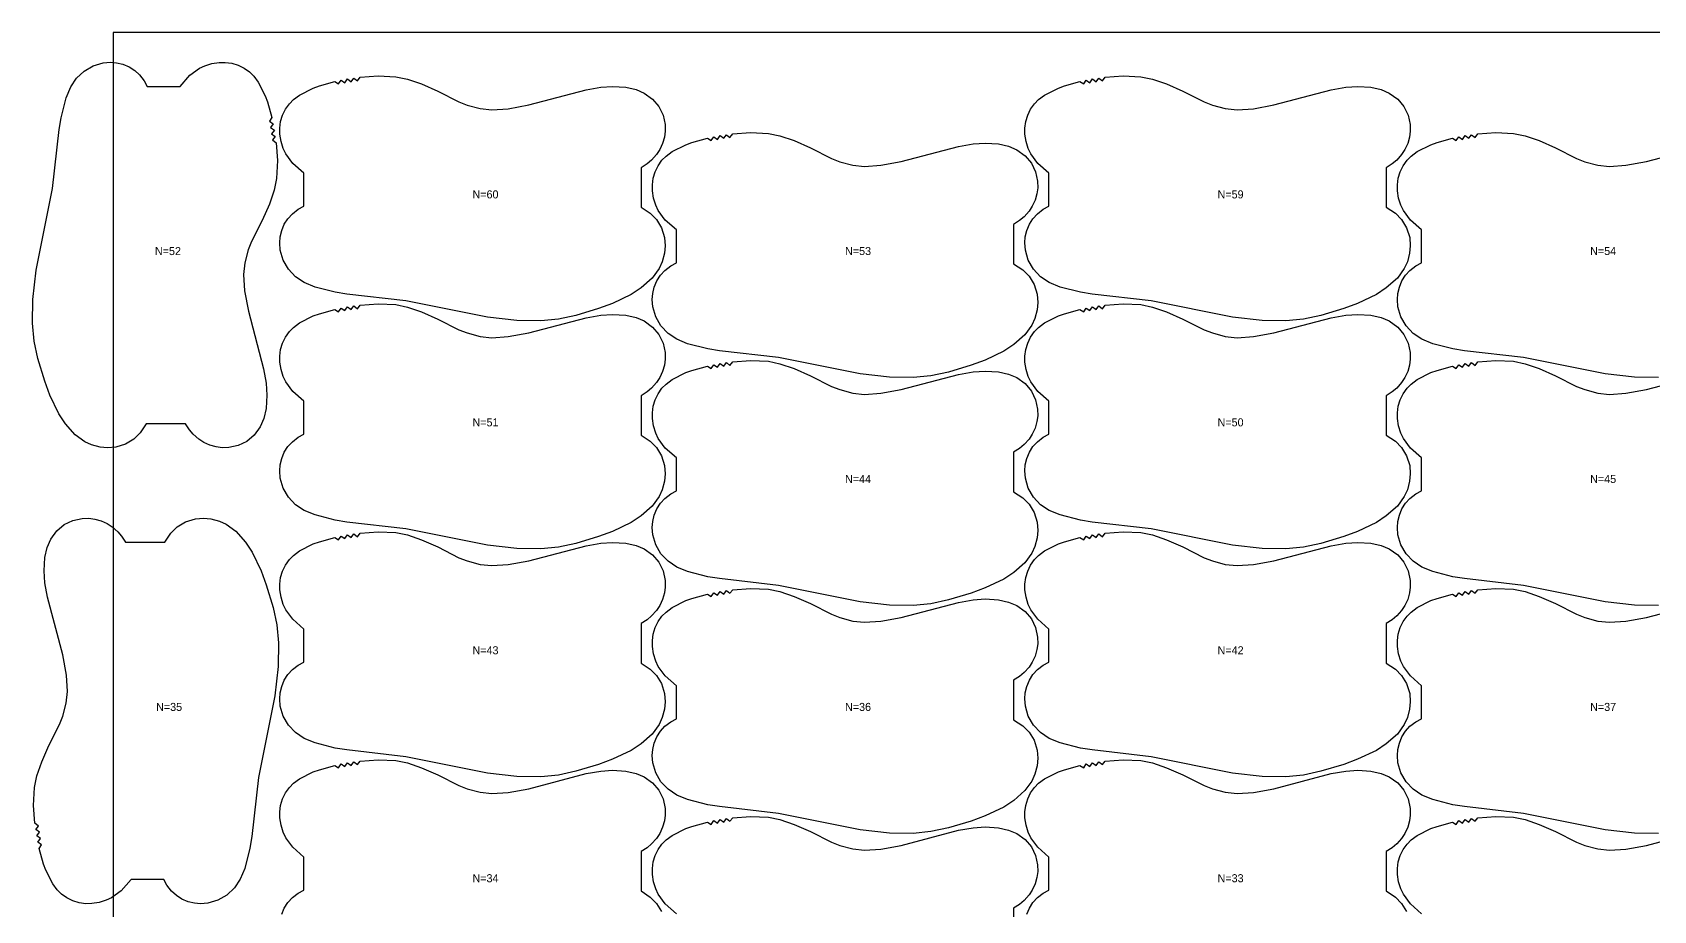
# Model space of a CAD drawing. Header units: inches. Extents: x -54 to 1970, y 0 to 1070.
# Drawn here: x -50 to 958, y 524 to 1070 of the extents above; entities that cross this region are included whole.
import ezdxf

# ---------------------------------------------------------------- set-up
doc = ezdxf.new("R2010")
doc.units = ezdxf.units.IN

msp = doc.modelspace()

# ---------------------------------------------------------------- linework, layer by layer
at = {"layer": '1'}
for points in [[(0, 0), (1970, 0), (1970, 1070), (0, 1070), (0, 0)], [(95.913, 1026.7865), (98.614, 1017.1619), (97.1, 1014.7868), (99.463, 1013.253), (97.871, 1010.9292), (100.182, 1009.3184), (98.518, 1007.0428), (100.784, 1005.3641), (99.069, 1003.1227), (101.303, 1001.3979), (102.125, 990.3), (101.608, 979.2424), (100.124, 972.0155), (97.08, 963.3017), (92.67, 953.1413), (86.012, 939.9576), (83.988, 934.8035), (81.856, 926.7791), (81.05, 919.4448), (81.722, 909.3236), (84.021, 896.6078), (93.464, 860.91), (95.055, 851.8188), (95.554, 844.4545), (95.052, 836.1651), (93.638, 829.8694), (91.457, 824.7875), (87.705, 819.5445), (83.13, 815.6852), (77.747, 813.0695), (71.892, 811.8189), (67.742, 811.755), (64.081, 812.2317), (60.089, 813.3611), (56.326, 815.1075), (53.235, 817.1267), (49.78, 820.1811), (47.388, 822.9917), (45.01, 826.7039), (20.512, 826.7039), (16.742, 821.002), (12.807, 817.1293), (7.686, 814.0198), (1.533, 812.1047), (-3.521, 811.7039), (-8.113, 812.1282), (-13.462, 813.546), (-17.668, 815.4415), (-23.623, 819.7705), (-29.752, 826.6608), (-33.79, 832.8371), (-39.345, 844.505), (-42.598, 853.1409), (-46.812, 867.2948), (-49.12, 878.1276), (-50.257, 889.1396), (-50.009, 903.9038), (-47.968, 922.2486), (-37.823, 972.9398), (-33.534, 1009.6145), (-32.344, 1016.9021), (-29.181, 1029.4308), (-26.4, 1036.2572), (-22.77, 1041.5912), (-18.075, 1046.0134), (-12.506, 1049.2634), (-6.321, 1051.0741), (-1.723, 1051.4362), (1.956, 1051.1553), (5.999, 1050.2158), (9.828, 1048.6192), (13.327, 1046.3895), (16.395, 1043.5956), (19.206, 1039.942), (21.099, 1036.4362), (41.527, 1036.4362), (47.688, 1043.3696), (53.642, 1047.6986), (56.984, 1049.2667), (61.389, 1050.6457), (65.945, 1051.3528), (69.636, 1051.3998), (73.749, 1050.8583), (77.721, 1049.6608), (81.452, 1047.836), (84.833, 1045.428), (87.457, 1042.8421), (90.219, 1039.1463), (94.554, 1030.548), (95.913, 1026.7865)], [(128.185, 1036.7755), (137.81, 1039.4773), (140.185, 1037.9631), (141.719, 1040.3256), (144.043, 1038.7337), (145.654, 1041.0446), (147.929, 1039.381), (149.608, 1041.647), (151.849, 1039.932), (153.574, 1042.1659), (164.672, 1042.9878), (175.729, 1042.4703), (182.956, 1040.9869), (191.67, 1037.9426), (201.831, 1033.5329), (215.014, 1026.8744), (220.168, 1024.8505), (228.193, 1022.719), (235.527, 1021.9127), (245.648, 1022.5852), (258.364, 1024.8838), (294.062, 1034.327), (303.153, 1035.918), (310.517, 1036.4164), (318.807, 1035.9145), (325.102, 1034.5011), (330.184, 1032.3197), (335.427, 1028.5679), (339.287, 1023.9929), (341.902, 1018.6103), (343.153, 1012.7553), (343.217, 1008.6049), (342.74, 1004.9441), (341.611, 1000.9515), (339.864, 997.1884), (337.845, 994.098), (334.791, 990.6431), (331.98, 988.2507), (328.268, 985.8727), (328.268, 961.3749), (333.97, 957.6044), (337.843, 953.6696), (340.952, 948.549), (342.867, 942.3958), (343.268, 937.3423), (342.844, 932.7502), (341.426, 927.4006), (339.53, 923.1944), (335.201, 917.2399), (328.311, 911.1106), (322.135, 907.0729), (310.467, 901.5177), (301.831, 898.2653), (287.677, 894.0509), (276.844, 891.7425), (265.832, 890.606), (251.068, 890.8541), (232.723, 892.895), (182.032, 903.0394), (145.357, 907.3285), (138.07, 908.5191), (125.541, 911.6815), (118.715, 914.4627), (113.381, 918.0925), (108.958, 922.7874), (105.708, 928.3568), (103.898, 934.542), (103.536, 939.1403), (103.817, 942.8191), (104.756, 946.8615), (106.353, 950.6908), (108.582, 954.19), (111.376, 957.2573), (115.03, 960.069), (118.536, 961.9618), (118.536, 982.3899), (111.602, 988.5505), (107.273, 994.505), (105.705, 997.847), (104.326, 1002.2514), (103.619, 1006.808), (103.572, 1010.4991), (104.114, 1014.6118), (105.311, 1018.5842), (107.136, 1022.3144), (109.544, 1025.6956), (112.13, 1028.3194), (115.826, 1031.0815), (124.424, 1035.4165), (128.185, 1036.7755)], [(591.537, 1036.7755), (601.162, 1039.4773), (603.537, 1037.9631), (605.071, 1040.3256), (607.395, 1038.7337), (609.006, 1041.0446), (611.281, 1039.381), (612.96, 1041.647), (615.201, 1039.932), (616.926, 1042.1659), (628.024, 1042.9878), (639.081, 1042.4703), (646.308, 1040.9869), (655.022, 1037.9426), (665.183, 1033.5329), (678.366, 1026.8744), (683.52, 1024.8505), (691.545, 1022.719), (698.879, 1021.9127), (709, 1022.5852), (721.716, 1024.8838), (757.414, 1034.327), (766.505, 1035.918), (773.869, 1036.4164), (782.159, 1035.9145), (788.454, 1034.5011), (793.536, 1032.3197), (798.779, 1028.5679), (802.639, 1023.9929), (805.254, 1018.6103), (806.505, 1012.7553), (806.569, 1008.6049), (806.092, 1004.9441), (804.963, 1000.9515), (803.216, 997.1884), (801.197, 994.098), (798.143, 990.6431), (795.332, 988.2507), (791.62, 985.8727), (791.62, 961.3749), (797.322, 957.6044), (801.195, 953.6696), (804.304, 948.549), (806.219, 942.3958), (806.62, 937.3423), (806.196, 932.7502), (804.778, 927.4006), (802.882, 923.1944), (798.553, 917.2399), (791.663, 911.1106), (785.487, 907.0729), (773.819, 901.5177), (765.183, 898.2653), (751.029, 894.0509), (740.196, 891.7425), (729.184, 890.606), (714.42, 890.8541), (696.075, 892.895), (645.384, 903.0394), (608.709, 907.3285), (601.422, 908.5191), (588.893, 911.6815), (582.067, 914.4627), (576.733, 918.0925), (572.31, 922.7874), (569.06, 928.3568), (567.25, 934.542), (566.888, 939.1403), (567.169, 942.8191), (568.108, 946.8615), (569.705, 950.6908), (571.934, 954.19), (574.728, 957.2573), (578.382, 960.069), (581.888, 961.9618), (581.888, 982.3899), (574.954, 988.5505), (570.625, 994.505), (569.057, 997.847), (567.678, 1002.2514), (566.971, 1006.808), (566.924, 1010.4991), (567.466, 1014.6118), (568.663, 1018.5842), (570.488, 1022.3144), (572.896, 1025.6956), (575.482, 1028.3194), (579.178, 1031.0815), (587.776, 1035.4165), (591.537, 1036.7755)], [(359.861, 1001.5555), (369.486, 1004.2573), (371.861, 1002.7431), (373.395, 1005.1056), (375.719, 1003.5137), (377.33, 1005.8246), (379.605, 1004.161), (381.284, 1006.427), (383.525, 1004.712), (385.25, 1006.9459), (396.348, 1007.7678), (407.405, 1007.2503), (414.632, 1005.7669), (423.346, 1002.7226), (433.507, 998.3129), (446.69, 991.6544), (451.844, 989.6305), (459.869, 987.499), (467.203, 986.6927), (477.324, 987.3652), (490.04, 989.6638), (525.738, 999.107), (534.829, 1000.698), (542.193, 1001.1964), (550.483, 1000.6945), (556.778, 999.2811), (561.86, 997.0997), (567.103, 993.3479), (570.963, 988.7729), (573.578, 983.3903), (574.829, 977.5353), (574.893, 973.3849), (574.416, 969.7241), (573.287, 965.7315), (571.54, 961.9684), (569.521, 958.878), (566.467, 955.4231), (563.656, 953.0307), (559.944, 950.6527), (559.944, 926.1549), (565.646, 922.3844), (569.519, 918.4496), (572.628, 913.329), (574.543, 907.1758), (574.944, 902.1223), (574.52, 897.5302), (573.102, 892.1806), (571.206, 887.9744), (566.877, 882.0199), (559.987, 875.8906), (553.811, 871.8529), (542.143, 866.2977), (533.507, 863.0453), (519.353, 858.8309), (508.52, 856.5225), (497.508, 855.386), (482.744, 855.6341), (464.399, 857.675), (413.708, 867.8194), (377.033, 872.1085), (369.746, 873.2991), (357.217, 876.4615), (350.391, 879.2427), (345.057, 882.8725), (340.634, 887.5674), (337.384, 893.1368), (335.574, 899.322), (335.212, 903.9203), (335.493, 907.5991), (336.432, 911.6415), (338.029, 915.4708), (340.258, 918.97), (343.052, 922.0373), (346.706, 924.849), (350.212, 926.7418), (350.212, 947.1699), (343.278, 953.3305), (338.949, 959.285), (337.381, 962.627), (336.002, 967.0314), (335.295, 971.588), (335.248, 975.2791), (335.79, 979.3918), (336.987, 983.3642), (338.812, 987.0944), (341.22, 990.4756), (343.806, 993.0994), (347.502, 995.8615), (356.1, 1000.1965), (359.861, 1001.5555)], [(128.185, 895.0445), (137.81, 897.7463), (140.185, 896.2321), (141.719, 898.5946), (144.043, 897.0027), (145.654, 899.3136), (147.929, 897.65), (149.608, 899.916), (151.849, 898.201), (153.574, 900.4349), (164.672, 901.2568), (175.729, 900.7393), (182.956, 899.2559), (191.67, 896.2116), (201.831, 891.8019), (215.014, 885.1434), (220.168, 883.1195), (228.193, 880.988), (235.527, 880.1817), (245.648, 880.8542), (258.364, 883.1528), (294.062, 892.596), (303.153, 894.187), (310.517, 894.6854), (318.807, 894.1835), (325.102, 892.7701), (330.184, 890.5887), (335.427, 886.8369), (339.287, 882.2619), (341.902, 876.8793), (343.153, 871.0243), (343.217, 866.8739), (342.74, 863.2131), (341.611, 859.2205), (339.864, 855.4574), (337.845, 852.367), (334.791, 848.9121), (331.98, 846.5197), (328.268, 844.1417), (328.268, 819.6439), (333.97, 815.8734), (337.843, 811.9386), (340.952, 806.818), (342.867, 800.6648), (343.268, 795.6113), (342.844, 791.0192), (341.426, 785.6696), (339.53, 781.4634), (335.201, 775.5089), (328.311, 769.3796), (322.135, 765.3419), (310.467, 759.7867), (301.831, 756.5343), (287.677, 752.3199), (276.844, 750.0115), (265.832, 748.875), (251.068, 749.1231), (232.723, 751.164), (182.032, 761.3084), (145.357, 765.5975), (138.07, 766.7881), (125.541, 769.9505), (118.715, 772.7317), (113.381, 776.3615), (108.958, 781.0564), (105.708, 786.6258), (103.898, 792.811), (103.536, 797.4093), (103.817, 801.0881), (104.756, 805.1305), (106.353, 808.9598), (108.582, 812.459), (111.376, 815.5263), (115.03, 818.338), (118.536, 820.2308), (118.536, 840.6589), (111.602, 846.8195), (107.273, 852.774), (105.705, 856.116), (104.326, 860.5204), (103.619, 865.077), (103.572, 868.7681), (104.114, 872.8808), (105.311, 876.8532), (107.136, 880.5834), (109.544, 883.9646), (112.13, 886.5884), (115.826, 889.3505), (124.424, 893.6855), (128.185, 895.0445)], [(591.537, 895.0445), (601.162, 897.7463), (603.537, 896.2321), (605.071, 898.5946), (607.395, 897.0027), (609.006, 899.3136), (611.281, 897.65), (612.96, 899.916), (615.201, 898.201), (616.926, 900.4349), (628.024, 901.2568), (639.081, 900.7393), (646.308, 899.2559), (655.022, 896.2116), (665.183, 891.8019), (678.366, 885.1434), (683.52, 883.1195), (691.545, 880.988), (698.879, 880.1817), (709, 880.8542), (721.716, 883.1528), (757.414, 892.596), (766.505, 894.187), (773.869, 894.6854), (782.159, 894.1835), (788.454, 892.7701), (793.536, 890.5887), (798.779, 886.8369), (802.639, 882.2619), (805.254, 876.8793), (806.505, 871.0243), (806.569, 866.8739), (806.092, 863.2131), (804.963, 859.2205), (803.216, 855.4574), (801.197, 852.367), (798.143, 848.9121), (795.332, 846.5197), (791.62, 844.1417), (791.62, 819.6439), (797.322, 815.8734), (801.195, 811.9386), (804.304, 806.818), (806.219, 800.6648), (806.62, 795.6113), (806.196, 791.0192), (804.778, 785.6696), (802.882, 781.4634), (798.553, 775.5089), (791.663, 769.3796), (785.487, 765.3419), (773.819, 759.7867), (765.183, 756.5343), (751.029, 752.3199), (740.196, 750.0115), (729.184, 748.875), (714.42, 749.1231), (696.075, 751.164), (645.384, 761.3084), (608.709, 765.5975), (601.422, 766.7881), (588.893, 769.9505), (582.067, 772.7317), (576.733, 776.3615), (572.31, 781.0564), (569.06, 786.6258), (567.25, 792.811), (566.888, 797.4093), (567.169, 801.0881), (568.108, 805.1305), (569.705, 808.9598), (571.934, 812.459), (574.728, 815.5263), (578.382, 818.338), (581.888, 820.2308), (581.888, 840.6589), (574.954, 846.8195), (570.625, 852.774), (569.057, 856.116), (567.678, 860.5204), (566.971, 865.077), (566.924, 868.7681), (567.466, 872.8808), (568.663, 876.8532), (570.488, 880.5834), (572.896, 883.9646), (575.482, 886.5884), (579.178, 889.3505), (587.776, 893.6855), (591.537, 895.0445)], [(359.861, 859.8245), (369.486, 862.5263), (371.861, 861.0121), (373.395, 863.3746), (375.719, 861.7827), (377.33, 864.0936), (379.605, 862.43), (381.284, 864.696), (383.525, 862.981), (385.25, 865.2149), (396.348, 866.0368), (407.405, 865.5193), (414.632, 864.0359), (423.346, 860.9916), (433.507, 856.5819), (446.69, 849.9234), (451.844, 847.8995), (459.869, 845.768), (467.203, 844.9617), (477.324, 845.6342), (490.04, 847.9328), (525.738, 857.376), (534.829, 858.967), (542.193, 859.4654), (550.483, 858.9635), (556.778, 857.5501), (561.86, 855.3687), (567.103, 851.6169), (570.963, 847.0419), (573.578, 841.6593), (574.829, 835.8043), (574.893, 831.6539), (574.416, 827.9931), (573.287, 824.0005), (571.54, 820.2374), (569.521, 817.147), (566.467, 813.6921), (563.656, 811.2997), (559.944, 808.9217), (559.944, 784.4239), (565.646, 780.6534), (569.519, 776.7186), (572.628, 771.598), (574.543, 765.4448), (574.944, 760.3913), (574.52, 755.7992), (573.102, 750.4496), (571.206, 746.2434), (566.877, 740.2889), (559.987, 734.1596), (553.811, 730.1219), (542.143, 724.5667), (533.507, 721.3143), (519.353, 717.0999), (508.52, 714.7915), (497.508, 713.655), (482.744, 713.9031), (464.399, 715.944), (413.708, 726.0884), (377.033, 730.3775), (369.746, 731.5681), (357.217, 734.7305), (350.391, 737.5117), (345.057, 741.1415), (340.634, 745.8364), (337.384, 751.4058), (335.574, 757.591), (335.212, 762.1893), (335.493, 765.8681), (336.432, 769.9105), (338.029, 773.7398), (340.258, 777.239), (343.052, 780.3063), (346.706, 783.118), (350.212, 785.0108), (350.212, 805.4389), (343.278, 811.5995), (338.949, 817.554), (337.381, 820.896), (336.002, 825.3004), (335.295, 829.857), (335.248, 833.5481), (335.79, 837.6608), (336.987, 841.6332), (338.812, 845.3634), (341.22, 848.7446), (343.806, 851.3684), (347.502, 854.1305), (356.1, 858.4655), (359.861, 859.8245)], [(-43.327, 552.8987), (-46.029, 562.5233), (-44.515, 564.8984), (-46.878, 566.4322), (-45.286, 568.756), (-47.597, 570.3668), (-45.933, 572.6424), (-48.199, 574.3211), (-46.484, 576.5625), (-48.718, 578.2873), (-49.54, 589.3852), (-49.022, 600.4428), (-47.539, 607.6697), (-44.495, 616.3835), (-40.085, 626.5439), (-33.426, 639.7276), (-31.402, 644.8817), (-29.271, 652.9061), (-28.465, 660.2404), (-29.137, 670.3616), (-31.436, 683.0774), (-40.879, 718.7752), (-42.47, 727.8664), (-42.968, 735.2307), (-42.466, 743.5201), (-41.053, 749.8158), (-38.872, 754.8977), (-35.12, 760.1407), (-30.545, 764), (-25.162, 766.6157), (-19.307, 767.8663), (-15.157, 767.9302), (-11.496, 767.4535), (-7.503, 766.3241), (-3.74, 764.5777), (-0.65, 762.5585), (2.805, 759.5041), (5.197, 756.6935), (7.575, 752.9813), (32.073, 752.9813), (35.844, 758.6832), (39.778, 762.5559), (44.899, 765.6654), (51.052, 767.5805), (56.106, 767.9813), (60.698, 767.557), (66.047, 766.1392), (70.254, 764.2437), (76.208, 759.9147), (82.337, 753.0244), (86.375, 746.8481), (91.93, 735.1802), (95.183, 726.5443), (99.397, 712.3904), (101.706, 701.5576), (102.842, 690.5456), (102.594, 675.7814), (100.553, 657.4366), (90.409, 606.7454), (86.12, 570.0707), (84.929, 562.7831), (81.767, 550.2544), (78.985, 543.428), (75.356, 538.094), (70.661, 533.6718), (65.091, 530.4218), (58.906, 528.6111), (54.308, 528.249), (50.629, 528.5299), (46.587, 529.4694), (42.757, 531.066), (39.258, 533.2957), (36.191, 536.0896), (33.379, 539.7432), (31.486, 543.249), (11.058, 543.249), (4.898, 536.3156), (-1.057, 531.9866), (-4.399, 530.4185), (-8.803, 529.0395), (-13.36, 528.3324), (-17.051, 528.2854), (-21.164, 528.8269), (-25.136, 530.0244), (-28.866, 531.8492), (-32.248, 534.2572), (-34.871, 536.8431), (-37.633, 540.5389), (-41.968, 549.1372), (-43.327, 552.8987)], [(128.185, 753.3135), (137.81, 756.0153), (140.185, 754.5011), (141.719, 756.8636), (144.043, 755.2717), (145.654, 757.5826), (147.929, 755.919), (149.608, 758.185), (151.849, 756.47), (153.574, 758.7039), (164.672, 759.5258), (175.729, 759.0083), (182.956, 757.5249), (191.67, 754.4806), (201.831, 750.0709), (215.014, 743.4124), (220.168, 741.3885), (228.193, 739.257), (235.527, 738.4507), (245.648, 739.1232), (258.364, 741.4218), (294.062, 750.865), (303.153, 752.456), (310.517, 752.9544), (318.807, 752.4525), (325.102, 751.0391), (330.184, 748.8577), (335.427, 745.1059), (339.287, 740.5309), (341.902, 735.1483), (343.153, 729.2933), (343.217, 725.1429), (342.74, 721.4821), (341.611, 717.4895), (339.864, 713.7264), (337.845, 710.636), (334.791, 707.1811), (331.98, 704.7887), (328.268, 702.4107), (328.268, 677.9129), (333.97, 674.1424), (337.843, 670.2076), (340.952, 665.087), (342.867, 658.9338), (343.268, 653.8803), (342.844, 649.2882), (341.426, 643.9386), (339.53, 639.7324), (335.201, 633.7779), (328.311, 627.6486), (322.135, 623.6109), (310.467, 618.0557), (301.831, 614.8033), (287.677, 610.5889), (276.844, 608.2805), (265.832, 607.144), (251.068, 607.3921), (232.723, 609.433), (182.032, 619.5774), (145.357, 623.8665), (138.07, 625.0571), (125.541, 628.2195), (118.715, 631.0007), (113.381, 634.6305), (108.958, 639.3254), (105.708, 644.8948), (103.898, 651.08), (103.536, 655.6783), (103.817, 659.3571), (104.756, 663.3995), (106.353, 667.2288), (108.582, 670.728), (111.376, 673.7953), (115.03, 676.607), (118.536, 678.4998), (118.536, 698.9279), (111.602, 705.0885), (107.273, 711.043), (105.705, 714.385), (104.326, 718.7894), (103.619, 723.346), (103.572, 727.0371), (104.114, 731.1498), (105.311, 735.1222), (107.136, 738.8524), (109.544, 742.2336), (112.13, 744.8574), (115.826, 747.6195), (124.424, 751.9545), (128.185, 753.3135)], [(591.537, 753.3135), (601.162, 756.0153), (603.537, 754.5011), (605.071, 756.8636), (607.395, 755.2717), (609.006, 757.5826), (611.281, 755.919), (612.96, 758.185), (615.201, 756.47), (616.926, 758.7039), (628.024, 759.5258), (639.081, 759.0083), (646.308, 757.5249), (655.022, 754.4806), (665.183, 750.0709), (678.366, 743.4124), (683.52, 741.3885), (691.545, 739.257), (698.879, 738.4507), (709, 739.1232), (721.716, 741.4218), (757.414, 750.865), (766.505, 752.456), (773.869, 752.9544), (782.159, 752.4525), (788.454, 751.0391), (793.536, 748.8577), (798.779, 745.1059), (802.639, 740.5309), (805.254, 735.1483), (806.505, 729.2933), (806.569, 725.1429), (806.092, 721.4821), (804.963, 717.4895), (803.216, 713.7264), (801.197, 710.636), (798.143, 707.1811), (795.332, 704.7887), (791.62, 702.4107), (791.62, 677.9129), (797.322, 674.1424), (801.195, 670.2076), (804.304, 665.087), (806.219, 658.9338), (806.62, 653.8803), (806.196, 649.2882), (804.778, 643.9386), (802.882, 639.7324), (798.553, 633.7779), (791.663, 627.6486), (785.487, 623.6109), (773.819, 618.0557), (765.183, 614.8033), (751.029, 610.5889), (740.196, 608.2805), (729.184, 607.144), (714.42, 607.3921), (696.075, 609.433), (645.384, 619.5774), (608.709, 623.8665), (601.422, 625.0571), (588.893, 628.2195), (582.067, 631.0007), (576.733, 634.6305), (572.31, 639.3254), (569.06, 644.8948), (567.25, 651.08), (566.888, 655.6783), (567.169, 659.3571), (568.108, 663.3995), (569.705, 667.2288), (571.934, 670.728), (574.728, 673.7953), (578.382, 676.607), (581.888, 678.4998), (581.888, 698.9279), (574.954, 705.0885), (570.625, 711.043), (569.057, 714.385), (567.678, 718.7894), (566.971, 723.346), (566.924, 727.0371), (567.466, 731.1498), (568.663, 735.1222), (570.488, 738.8524), (572.896, 742.2336), (575.482, 744.8574), (579.178, 747.6195), (587.776, 751.9545), (591.537, 753.3135)], [(359.861, 718.0935), (369.486, 720.7953), (371.861, 719.2811), (373.395, 721.6436), (375.719, 720.0517), (377.33, 722.3626), (379.605, 720.699), (381.284, 722.965), (383.525, 721.25), (385.25, 723.4839), (396.348, 724.3058), (407.405, 723.7883), (414.632, 722.3049), (423.346, 719.2606), (433.507, 714.8509), (446.69, 708.1924), (451.844, 706.1685), (459.869, 704.037), (467.203, 703.2307), (477.324, 703.9032), (490.04, 706.2018), (525.738, 715.645), (534.829, 717.236), (542.193, 717.7344), (550.483, 717.2325), (556.778, 715.8191), (561.86, 713.6377), (567.103, 709.8859), (570.963, 705.3109), (573.578, 699.9283), (574.829, 694.0733), (574.893, 689.9229), (574.416, 686.2621), (573.287, 682.2695), (571.54, 678.5064), (569.521, 675.416), (566.467, 671.9611), (563.656, 669.5687), (559.944, 667.1907), (559.944, 642.6929), (565.646, 638.9224), (569.519, 634.9876), (572.628, 629.867), (574.543, 623.7138), (574.944, 618.6603), (574.52, 614.0682), (573.102, 608.7186), (571.206, 604.5124), (566.877, 598.5579), (559.987, 592.4286), (553.811, 588.3909), (542.143, 582.8357), (533.507, 579.5833), (519.353, 575.3689), (508.52, 573.0605), (497.508, 571.924), (482.744, 572.1721), (464.399, 574.213), (413.708, 584.3574), (377.033, 588.6465), (369.746, 589.8371), (357.217, 592.9995), (350.391, 595.7807), (345.057, 599.4105), (340.634, 604.1054), (337.384, 609.6748), (335.574, 615.86), (335.212, 620.4583), (335.493, 624.1371), (336.432, 628.1795), (338.029, 632.0088), (340.258, 635.508), (343.052, 638.5753), (346.706, 641.387), (350.212, 643.2798), (350.212, 663.7079), (343.278, 669.8685), (338.949, 675.823), (337.381, 679.165), (336.002, 683.5694), (335.295, 688.126), (335.248, 691.8171), (335.79, 695.9298), (336.987, 699.9022), (338.812, 703.6324), (341.22, 707.0136), (343.806, 709.6374), (347.502, 712.3995), (356.1, 716.7345), (359.861, 718.0935)]]:
    msp.add_lwpolyline(points, close=True, dxfattribs=at)
for points in [[(960.86, 855.386), (946.096, 855.6341), (927.751, 857.675), (877.06, 867.8194), (840.385, 872.1085), (833.098, 873.2991), (820.569, 876.4615), (813.743, 879.2427), (808.409, 882.8725), (803.987, 887.5674), (800.737, 893.1368), (798.926, 899.322), (798.564, 903.9203), (798.845, 907.5991), (799.784, 911.6415), (801.381, 915.4708), (803.61, 918.97), (806.404, 922.0373), (810.058, 924.849), (813.564, 926.7418), (813.564, 947.1699), (806.63, 953.3305), (802.301, 959.285), (800.733, 962.627), (799.354, 967.0314), (798.647, 971.588), (798.6, 975.2791), (799.142, 979.3918), (800.339, 983.3642), (802.164, 987.0944), (804.572, 990.4756), (807.158, 993.0994), (810.854, 995.8615), (819.452, 1000.1965), (823.213, 1001.5555), (823.213, 1001.5555), (832.838, 1004.2573), (835.213, 1002.7431), (836.747, 1005.1056), (839.071, 1003.5137), (840.682, 1005.8246), (842.957, 1004.161), (844.636, 1006.427), (846.877, 1004.712), (848.602, 1006.9459), (859.7, 1007.7678), (870.758, 1007.2503), (877.984, 1005.7669), (886.698, 1002.7226), (896.859, 998.3129), (910.042, 991.6544), (915.196, 989.6305), (923.221, 987.499), (930.555, 986.6927), (940.676, 987.3652), (953.392, 989.6638), (989.09, 999.107)], [(960.86, 713.655), (946.096, 713.9031), (927.751, 715.944), (877.06, 726.0884), (840.385, 730.3775), (833.098, 731.5681), (820.569, 734.7305), (813.743, 737.5117), (808.409, 741.1415), (803.987, 745.8364), (800.737, 751.4058), (798.926, 757.591), (798.564, 762.1893), (798.845, 765.8681), (799.784, 769.9105), (801.381, 773.7398), (803.61, 777.239), (806.404, 780.3063), (810.058, 783.118), (813.564, 785.0108), (813.564, 805.4389), (806.63, 811.5995), (802.301, 817.554), (800.733, 820.896), (799.354, 825.3004), (798.647, 829.857), (798.6, 833.5481), (799.142, 837.6608), (800.339, 841.6332), (802.164, 845.3634), (804.572, 848.7446), (807.158, 851.3684), (810.854, 854.1305), (819.452, 858.4655), (823.213, 859.8245), (823.213, 859.8245), (832.838, 862.5263), (835.213, 861.0121), (836.747, 863.3746), (839.071, 861.7827), (840.682, 864.0936), (842.957, 862.43), (844.636, 864.696), (846.877, 862.981), (848.602, 865.2149), (859.7, 866.0368), (870.758, 865.5193), (877.984, 864.0359), (886.698, 860.9916), (896.859, 856.5819), (910.042, 849.9234), (915.196, 847.8995), (923.221, 845.768), (930.555, 844.9617), (940.676, 845.6342), (953.392, 847.9328), (989.09, 857.376)], [(960.86, 571.924), (946.096, 572.1721), (927.751, 574.213), (877.06, 584.3574), (840.385, 588.6465), (833.098, 589.8371), (820.569, 592.9995), (813.743, 595.7807), (808.409, 599.4105), (803.987, 604.1054), (800.737, 609.6748), (798.926, 615.86), (798.564, 620.4583), (798.845, 624.1371), (799.784, 628.1795), (801.381, 632.0088), (803.61, 635.508), (806.404, 638.5753), (810.058, 641.387), (813.564, 643.2798), (813.564, 663.7079), (806.63, 669.8685), (802.301, 675.823), (800.733, 679.165), (799.354, 683.5694), (798.647, 688.126), (798.6, 691.8171), (799.142, 695.9298), (800.339, 699.9022), (802.164, 703.6324), (804.572, 707.0136), (807.158, 709.6374), (810.854, 712.3995), (819.452, 716.7345), (823.213, 718.0935), (823.213, 718.0935), (832.838, 720.7953), (835.213, 719.2811), (836.747, 721.6436), (839.071, 720.0517), (840.682, 722.3626), (842.957, 720.699), (844.636, 722.965), (846.877, 721.25), (848.602, 723.4839), (859.7, 724.3058), (870.758, 723.7883), (877.984, 722.3049), (886.698, 719.2606), (896.859, 714.8509), (910.042, 708.1924), (915.196, 706.1685), (923.221, 704.037), (930.555, 703.2307), (940.676, 703.9032), (953.392, 706.2018), (989.09, 715.645)], [(104.756, 521.6685), (106.353, 525.4978), (108.582, 528.997), (111.376, 532.0643), (115.03, 534.876), (118.536, 536.7688), (118.536, 557.1969), (111.602, 563.3575), (107.273, 569.312), (105.705, 572.654), (104.326, 577.0584), (103.619, 581.615), (103.572, 585.3061), (104.114, 589.4188), (105.311, 593.3912), (107.136, 597.1214), (109.544, 600.5026), (112.13, 603.1264), (115.826, 605.8885), (124.424, 610.2235), (128.185, 611.5825), (128.185, 611.5825), (137.81, 614.2843), (140.185, 612.7701), (141.719, 615.1326), (144.043, 613.5407), (145.654, 615.8516), (147.929, 614.188), (149.608, 616.454), (151.849, 614.739), (153.574, 616.9729), (164.672, 617.7948), (175.729, 617.2773), (182.956, 615.7939), (191.67, 612.7496), (201.831, 608.3399), (215.014, 601.6814), (220.168, 599.6575), (228.193, 597.526), (235.527, 596.7197), (245.648, 597.3922), (258.364, 599.6908), (294.062, 609.134), (303.153, 610.725), (310.517, 611.2234), (318.807, 610.7215), (325.102, 609.3081), (330.184, 607.1267), (335.427, 603.3749), (339.287, 598.7999), (341.902, 593.4173), (343.153, 587.5623), (343.217, 583.4119), (342.74, 579.7511), (341.611, 575.7585), (339.864, 571.9954), (337.845, 568.905), (334.791, 565.4501), (331.98, 563.0577), (328.268, 560.6797), (328.268, 536.1819), (333.97, 532.4114), (337.843, 528.4766), (340.952, 523.356)], [(568.108, 521.6685), (569.705, 525.4978), (571.934, 528.997), (574.728, 532.0643), (578.382, 534.876), (581.888, 536.7688), (581.888, 557.1969), (574.954, 563.3575), (570.625, 569.312), (569.057, 572.654), (567.678, 577.0584), (566.971, 581.615), (566.924, 585.3061), (567.466, 589.4188), (568.663, 593.3912), (570.488, 597.1214), (572.896, 600.5026), (575.482, 603.1264), (579.178, 605.8885), (587.776, 610.2235), (591.537, 611.5825), (591.537, 611.5825), (601.162, 614.2843), (603.537, 612.7701), (605.071, 615.1326), (607.395, 613.5407), (609.006, 615.8516), (611.281, 614.188), (612.96, 616.454), (615.201, 614.739), (616.926, 616.9729), (628.024, 617.7948), (639.081, 617.2773), (646.308, 615.7939), (655.022, 612.7496), (665.183, 608.3399), (678.366, 601.6814), (683.52, 599.6575), (691.545, 597.526), (698.879, 596.7197), (709, 597.3922), (721.716, 599.6908), (757.414, 609.134), (766.505, 610.725), (773.869, 611.2234), (782.159, 610.7215), (788.454, 609.3081), (793.536, 607.1267), (798.779, 603.3749), (802.639, 598.7999), (805.254, 593.4173), (806.505, 587.5623), (806.569, 583.4119), (806.092, 579.7511), (804.963, 575.7585), (803.216, 571.9954), (801.197, 568.905), (798.143, 565.4501), (795.332, 563.0577), (791.62, 560.6797), (791.62, 536.1819), (797.322, 532.4114), (801.195, 528.4766), (804.304, 523.356)], [(350.212, 521.9769), (343.278, 528.1375), (338.949, 534.092), (337.381, 537.434), (336.002, 541.8384), (335.295, 546.395), (335.248, 550.0861), (335.79, 554.1988), (336.987, 558.1712), (338.812, 561.9014), (341.22, 565.2826), (343.806, 567.9064), (347.502, 570.6685), (356.1, 575.0035), (359.861, 576.3625), (359.861, 576.3625), (369.486, 579.0643), (371.861, 577.5501), (373.395, 579.9126), (375.719, 578.3207), (377.33, 580.6316), (379.605, 578.968), (381.284, 581.234), (383.525, 579.519), (385.25, 581.7529), (396.348, 582.5748), (407.405, 582.0573), (414.632, 580.5739), (423.346, 577.5296), (433.507, 573.1199), (446.69, 566.4614), (451.844, 564.4375), (459.869, 562.306), (467.203, 561.4997), (477.324, 562.1722), (490.04, 564.4708), (525.738, 573.914), (534.829, 575.505), (542.193, 576.0034), (550.483, 575.5015), (556.778, 574.0881), (561.86, 571.9067), (567.103, 568.1549), (570.963, 563.5799), (573.578, 558.1973), (574.829, 552.3423), (574.893, 548.1919), (574.416, 544.5311), (573.287, 540.5385), (571.54, 536.7754), (569.521, 533.685), (566.467, 530.2301), (563.656, 527.8377), (559.944, 525.4597), (559.944, 500.9619)], [(813.564, 521.9769), (806.63, 528.1375), (802.301, 534.092), (800.733, 537.434), (799.354, 541.8384), (798.647, 546.395), (798.6, 550.0861), (799.142, 554.1988), (800.339, 558.1712), (802.164, 561.9014), (804.572, 565.2826), (807.158, 567.9064), (810.854, 570.6685), (819.452, 575.0035), (823.213, 576.3625), (823.213, 576.3625), (832.838, 579.0643), (835.213, 577.5501), (836.747, 579.9126), (839.071, 578.3207), (840.682, 580.6316), (842.957, 578.968), (844.636, 581.234), (846.877, 579.519), (848.602, 581.7529), (859.7, 582.5748), (870.758, 582.0573), (877.984, 580.5739), (886.698, 577.5296), (896.859, 573.1199), (910.042, 566.4614), (915.196, 564.4375), (923.221, 562.306), (930.555, 561.4997), (940.676, 562.1722), (953.392, 564.4708), (989.09, 573.914)]]:
    msp.add_lwpolyline(points, dxfattribs=at)

# ---------------------------------------------------------------- texts
for s, p in [('N=60', (223.402, 966.7969)), ('N=59', (686.754, 966.7969)), ('N=52', (25.934, 931.5701)), ('N=53', (455.078, 931.5769)), ('N=54', (918.43, 931.5769)), ('N=51', (223.402, 825.0659)), ('N=50', (686.754, 825.0659)), ('N=44', (455.078, 789.8459)), ('N=45', (918.43, 789.8459)), ('N=43', (223.402, 683.3349)), ('N=42', (686.754, 683.3349)), ('N=35', (26.651, 648.1151)), ('N=36', (455.078, 648.1149)), ('N=37', (918.43, 648.1149)), ('N=34', (223.402, 541.6039)), ('N=33', (686.754, 541.6039))]:
    msp.add_text(s, height=5, dxfattribs=at).set_placement(p)

doc.saveas('drawing.dxf')
